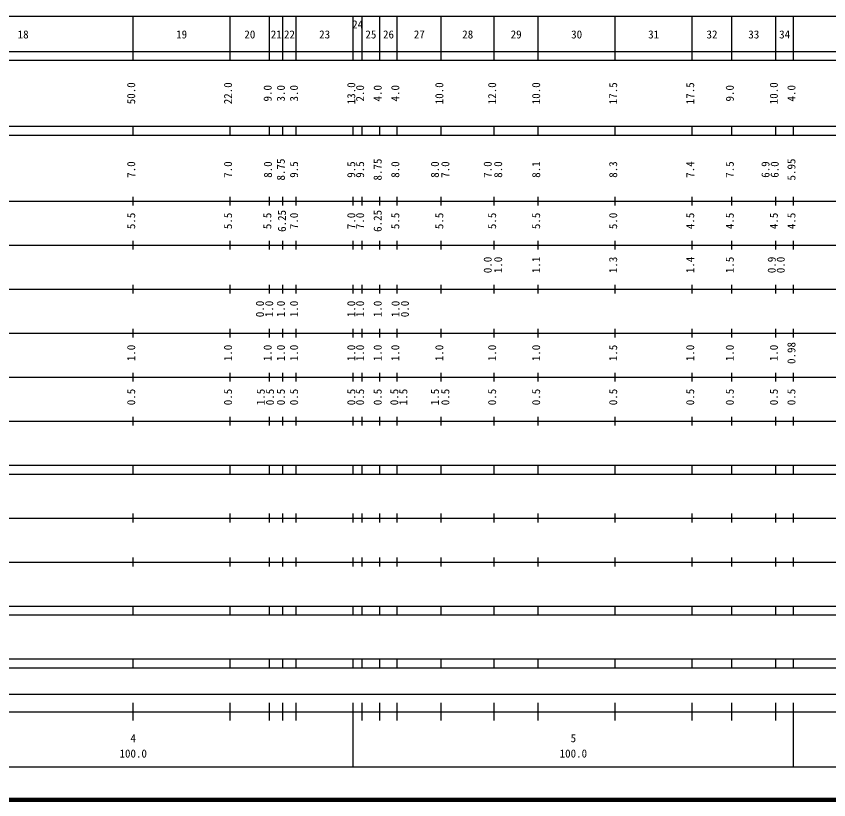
# Model space of a CAD drawing. Units: millimetres on the paper, enlarged 1000 times. Extents: x 40000 to 680000, y 20000 to 380000.
# Drawn here: x 291428 to 476024, y 20000 to 198000 of the extents above; entities that cross this region are included whole.
import ezdxf
from ezdxf.enums import TextEntityAlignment as Align

# ---------------------------------------------------------------- set-up
doc = ezdxf.new("R2010")
doc.units = ezdxf.units.MM
doc.header["$LTSCALE"] = 1000
doc.layers.add('M-TTL', color=2, linetype='Continuous', lineweight=140)
doc.layers.add('M-TTL-BAND', color=7, linetype='Continuous', lineweight=25)
doc.styles.add('ＭＳ ゴシック', font='')
doc.styles.get('ＭＳ ゴシック').set_extended_font_data('MS Gothic')

msp = doc.modelspace()

# ---------------------------------------------------------------- linework, layer by layer
at = {"layer": 'M-TTL'}
msp.add_line((40000, 20000), (680000, 20000), dxfattribs=at)
at = {"layer": 'M-TTL-BAND'}
for p, q in [((68000, 198000), (579000, 198000)), ((318000, 188000), (318000, 198000)), ((340000, 188000), (340000, 198000)), ((349000, 188000), (349000, 198000)), ((352000, 188000), (352000, 198000)), ((355000, 188000), (355000, 198000)), ((368000, 188000), (368000, 198000)), ((370000, 188000), (370000, 198000)), ((374000, 188000), (374000, 198000)), ((378000, 188000), (378000, 198000)), ((388000, 188000), (388000, 198000)), ((400000, 188000), (400000, 198000)), ((410000, 188000), (410000, 198000)), ((427500, 188000), (427500, 198000)), ((445000, 188000), (445000, 198000)), ((454000, 188000), (454000, 198000)), ((464000, 188000), (464000, 198000)), ((468000, 188000), (468000, 198000)), ((40000, 190000), (579000, 190000)), ((40000, 188000), (579000, 188000)), ((40000, 173000), (579000, 173000)), ((318000, 171000), (318000, 173000)), ((340000, 171000), (340000, 173000)), ((349000, 171000), (349000, 173000)), ((352000, 171000), (352000, 173000)), ((355000, 171000), (355000, 173000)), ((368000, 171000), (368000, 173000)), ((370000, 171000), (370000, 173000)), ((374000, 171000), (374000, 173000)), ((378000, 171000), (378000, 173000)), ((388000, 171000), (388000, 173000)), ((400000, 171000), (400000, 173000)), ((410000, 171000), (410000, 173000)), ((427500, 171000), (427500, 173000)), ((445000, 171000), (445000, 173000)), ((454000, 171000), (454000, 173000)), ((464000, 171000), (464000, 173000)), ((468000, 171000), (468000, 173000)), ((40000, 171000), (579000, 171000)), ((318000, 155000), (318000, 157000)), ((340000, 155000), (340000, 157000)), ((349000, 155000), (349000, 157000)), ((352000, 155000), (352000, 157000)), ((355000, 155000), (355000, 157000)), ((368000, 155000), (368000, 157000)), ((370000, 155000), (370000, 157000)), ((374000, 155000), (374000, 157000)), ((378000, 155000), (378000, 157000)), ((388000, 155000), (388000, 157000)), ((400000, 155000), (400000, 157000)), ((410000, 155000), (410000, 157000)), ((427500, 155000), (427500, 157000)), ((445000, 155000), (445000, 157000)), ((454000, 155000), (454000, 157000)), ((464000, 155000), (464000, 157000)), ((468000, 155000), (468000, 157000)), ((40000, 156000), (579000, 156000)), ((46000, 146000), (579000, 146000)), ((318000, 145000), (318000, 147000)), ((340000, 145000), (340000, 147000)), ((349000, 145000), (349000, 147000)), ((352000, 145000), (352000, 147000)), ((355000, 145000), (355000, 147000)), ((368000, 145000), (368000, 147000)), ((370000, 145000), (370000, 147000)), ((374000, 145000), (374000, 147000)), ((378000, 145000), (378000, 147000)), ((388000, 145000), (388000, 147000)), ((400000, 145000), (400000, 147000)), ((410000, 145000), (410000, 147000)), ((427500, 145000), (427500, 147000)), ((445000, 145000), (445000, 147000)), ((454000, 145000), (454000, 147000)), ((464000, 145000), (464000, 147000)), ((468000, 145000), (468000, 147000)), ((318000, 135000), (318000, 137000)), ((340000, 135000), (340000, 137000)), ((349000, 135000), (349000, 137000)), ((352000, 135000), (352000, 137000)), ((355000, 135000), (355000, 137000)), ((368000, 135000), (368000, 137000)), ((370000, 135000), (370000, 137000)), ((374000, 135000), (374000, 137000)), ((378000, 135000), (378000, 137000)), ((388000, 135000), (388000, 137000)), ((400000, 135000), (400000, 137000)), ((410000, 135000), (410000, 137000)), ((427500, 135000), (427500, 137000)), ((445000, 135000), (445000, 137000)), ((454000, 135000), (454000, 137000)), ((464000, 135000), (464000, 137000)), ((468000, 135000), (468000, 137000)), ((52000, 136000), (579000, 136000)), ((46000, 126000), (579000, 126000)), ((318000, 125000), (318000, 127000)), ((340000, 125000), (340000, 127000)), ((349000, 125000), (349000, 127000)), ((352000, 125000), (352000, 127000)), ((355000, 125000), (355000, 127000)), ((368000, 125000), (368000, 127000)), ((370000, 125000), (370000, 127000)), ((374000, 125000), (374000, 127000)), ((378000, 125000), (378000, 127000)), ((388000, 125000), (388000, 127000)), ((400000, 125000), (400000, 127000)), ((410000, 125000), (410000, 127000)), ((427500, 125000), (427500, 127000)), ((445000, 125000), (445000, 127000)), ((454000, 125000), (454000, 127000)), ((464000, 125000), (464000, 127000)), ((468000, 125000), (468000, 127000)), ((318000, 115000), (318000, 117000)), ((340000, 115000), (340000, 117000)), ((349000, 115000), (349000, 117000)), ((352000, 115000), (352000, 117000)), ((355000, 115000), (355000, 117000)), ((368000, 115000), (368000, 117000)), ((370000, 115000), (370000, 117000)), ((374000, 115000), (374000, 117000)), ((378000, 115000), (378000, 117000)), ((388000, 115000), (388000, 117000)), ((400000, 115000), (400000, 117000)), ((410000, 115000), (410000, 117000)), ((427500, 115000), (427500, 117000)), ((445000, 115000), (445000, 117000)), ((454000, 115000), (454000, 117000)), ((464000, 115000), (464000, 117000)), ((468000, 115000), (468000, 117000)), ((52000, 116000), (579000, 116000)), ((46000, 106000), (579000, 106000)), ((318000, 105000), (318000, 107000)), ((340000, 105000), (340000, 107000)), ((349000, 105000), (349000, 107000)), ((352000, 105000), (352000, 107000)), ((355000, 105000), (355000, 107000)), ((368000, 105000), (368000, 107000)), ((370000, 105000), (370000, 107000)), ((374000, 105000), (374000, 107000)), ((378000, 105000), (378000, 107000)), ((388000, 105000), (388000, 107000)), ((400000, 105000), (400000, 107000)), ((410000, 105000), (410000, 107000)), ((427500, 105000), (427500, 107000)), ((445000, 105000), (445000, 107000)), ((454000, 105000), (454000, 107000)), ((464000, 105000), (464000, 107000)), ((468000, 105000), (468000, 107000)), ((40000, 96000), (579000, 96000)), ((318000, 94000), (318000, 96000)), ((340000, 94000), (340000, 96000)), ((349000, 94000), (349000, 96000)), ((352000, 94000), (352000, 96000)), ((355000, 94000), (355000, 96000)), ((368000, 94000), (368000, 96000)), ((370000, 94000), (370000, 96000)), ((374000, 94000), (374000, 96000)), ((378000, 94000), (378000, 96000)), ((388000, 94000), (388000, 96000)), ((400000, 94000), (400000, 96000)), ((410000, 94000), (410000, 96000)), ((427500, 94000), (427500, 96000)), ((445000, 94000), (445000, 96000)), ((454000, 94000), (454000, 96000)), ((464000, 94000), (464000, 96000)), ((468000, 94000), (468000, 96000)), ((40000, 94000), (579000, 94000)), ((318000, 83000), (318000, 85000)), ((340000, 83000), (340000, 85000)), ((349000, 83000), (349000, 85000)), ((352000, 83000), (352000, 85000)), ((355000, 83000), (355000, 85000)), ((368000, 83000), (368000, 85000)), ((370000, 83000), (370000, 85000)), ((374000, 83000), (374000, 85000)), ((378000, 83000), (378000, 85000)), ((388000, 83000), (388000, 85000)), ((400000, 83000), (400000, 85000)), ((410000, 83000), (410000, 85000)), ((427500, 83000), (427500, 85000)), ((445000, 83000), (445000, 85000)), ((454000, 83000), (454000, 85000)), ((464000, 83000), (464000, 85000)), ((468000, 83000), (468000, 85000)), ((49000, 84000), (579000, 84000)), ((40000, 74000), (579000, 74000)), ((318000, 73000), (318000, 75000)), ((340000, 73000), (340000, 75000)), ((349000, 73000), (349000, 75000)), ((352000, 73000), (352000, 75000)), ((355000, 73000), (355000, 75000)), ((368000, 73000), (368000, 75000)), ((370000, 73000), (370000, 75000)), ((374000, 73000), (374000, 75000)), ((378000, 73000), (378000, 75000)), ((388000, 73000), (388000, 75000)), ((400000, 73000), (400000, 75000)), ((410000, 73000), (410000, 75000)), ((427500, 73000), (427500, 75000)), ((445000, 73000), (445000, 75000)), ((454000, 73000), (454000, 75000)), ((464000, 73000), (464000, 75000)), ((468000, 73000), (468000, 75000)), ((40000, 64000), (579000, 64000)), ((318000, 62000), (318000, 64000)), ((340000, 62000), (340000, 64000)), ((349000, 62000), (349000, 64000)), ((352000, 62000), (352000, 64000)), ((355000, 62000), (355000, 64000)), ((368000, 62000), (368000, 64000)), ((370000, 62000), (370000, 64000)), ((374000, 62000), (374000, 64000)), ((378000, 62000), (378000, 64000)), ((388000, 62000), (388000, 64000)), ((400000, 62000), (400000, 64000)), ((410000, 62000), (410000, 64000)), ((427500, 62000), (427500, 64000)), ((445000, 62000), (445000, 64000)), ((454000, 62000), (454000, 64000)), ((464000, 62000), (464000, 64000)), ((468000, 62000), (468000, 64000)), ((40000, 62000), (579000, 62000)), ((40000, 52000), (579000, 52000)), ((318000, 50000), (318000, 52000)), ((340000, 50000), (340000, 52000)), ((349000, 50000), (349000, 52000)), ((352000, 50000), (352000, 52000)), ((355000, 50000), (355000, 52000)), ((368000, 50000), (368000, 52000)), ((370000, 50000), (370000, 52000)), ((374000, 50000), (374000, 52000)), ((378000, 50000), (378000, 52000)), ((388000, 50000), (388000, 52000)), ((400000, 50000), (400000, 52000)), ((410000, 50000), (410000, 52000)), ((427500, 50000), (427500, 52000)), ((445000, 50000), (445000, 52000)), ((454000, 50000), (454000, 52000)), ((464000, 50000), (464000, 52000)), ((468000, 50000), (468000, 52000)), ((40000, 50000), (579000, 50000)), ((125500, 44000), (565000, 44000)), ((318000, 38000), (318000, 42000)), ((340000, 38000), (340000, 42000)), ((349000, 38000), (349000, 42000)), ((352000, 38000), (352000, 42000)), ((355000, 38000), (355000, 42000)), ((368000, 27500), (368000, 42000)), ((370000, 38000), (370000, 42000)), ((374000, 38000), (374000, 42000)), ((378000, 38000), (378000, 42000)), ((388000, 38000), (388000, 42000)), ((400000, 38000), (400000, 42000)), ((410000, 38000), (410000, 42000)), ((427500, 38000), (427500, 42000)), ((445000, 38000), (445000, 42000)), ((454000, 38000), (454000, 42000)), ((464000, 38000), (464000, 42000)), ((468000, 27500), (468000, 42000)), ((40000, 40000), (579000, 40000)), ((68000, 27500), (579000, 27500))]:
    msp.add_line(p, q, dxfattribs=at)

# ---------------------------------------------------------------- texts
at = {"layer": 'M-TTL-BAND', "style": 'ＭＳ ゴシック'}
for s, p in [('24', (369000, 194684)), ('18', (293000, 192405)), ('19', (329000, 192405)), ('20', (344500, 192405)), ('21', (350500, 192405)), ('22', (353500, 192405)), ('23', (361500, 192405)), ('25', (372000, 192405)), ('26', (376000, 192405)), ('27', (383000, 192405)), ('28', (394000, 192405)), ('29', (405000, 192405)), ('30', (418750, 192405)), ('31', (436250, 192405)), ('32', (449500, 192405)), ('33', (459000, 192405)), ('34', (466000, 192405)), ('4', (318000, 32523)), ('5', (418000, 32523)), ('100.0', (318000, 29033)), ('100.0', (418000, 29033))]:
    msp.add_text(s, height=1833, dxfattribs=at).set_placement(p, align=Align.BOTTOM_CENTER)
for s, p in [('50.0', (319000, 180500)), ('22.0', (341000, 180500)), ('13.0', (369000, 180500)), ('10.0', (389000, 180500)), ('12.0', (401000, 180500)), ('10.0', (411000, 180500)), ('17.5', (428500, 180500)), ('17.5', (446000, 180500)), ('10.0', (465000, 180500)), ('9.0', (350000, 180500)), ('3.0', (353000, 180500)), ('3.0', (356000, 180500)), ('2.0', (371000, 180500)), ('4.0', (375000, 180500)), ('4.0', (379000, 180500)), ('9.0', (455000, 180500)), ('4.0', (469000, 180500)), ('7.0', (319000, 163174)), ('7.0', (341000, 163174)), ('8.0', (350071, 163174)), ('8.75', (353000, 163174)), ('9.5', (356000, 163174)), ('9.5', (369000, 163174)), ('9.5', (371000, 163174)), ('8.75', (375000, 163174)), ('8.0', (379000, 163174)), ('8.0', (388000, 163174)), ('7.0', (390370, 163174)), ('7.0', (400000, 163174)), ('8.0', (402370, 163174)), ('8.1', (411000, 163174)), ('8.3', (428500, 163174)), ('7.4', (446000, 163174)), ('7.5', (455000, 163174)), ('6.9', (463105, 163174)), ('6.0', (465193, 163174)), ('5.95', (469000, 163174)), ('5.5', (319000, 151500)), ('5.5', (341000, 151500)), ('5.5', (349928, 151500)), ('6.25', (353252, 151500)), ('7.0', (356000, 151500)), ('7.0', (369000, 151500)), ('7.0', (371000, 151500)), ('6.25', (375000, 151500)), ('5.5', (379000, 151500)), ('5.5', (389000, 151500)), ('5.5', (401000, 151500)), ('5.5', (411000, 151500)), ('5.0', (428500, 151500)), ('4.5', (446000, 151500)), ('4.5', (455000, 151500)), ('4.5', (465000, 151500)), ('4.5', (469000, 151500)), ('0.0', (400000, 141500)), ('1.0', (402370, 141500)), ('1.1', (411000, 141500)), ('1.3', (428500, 141500)), ('1.4', (446000, 141500)), ('1.5', (455000, 141500)), ('0.9', (464524, 141500)), ('0.0', (466569, 141500)), ('0.0', (348249, 131500)), ('1.0', (350344, 131500)), ('1.0', (353000, 131500)), ('1.0', (356000, 131500)), ('1.0', (369000, 131500)), ('1.0', (371000, 131500)), ('1.0', (375000, 131500)), ('1.0', (379050, 131500)), ('0.0', (381171, 131500)), ('0.98', (469000, 121500)), ('1.0', (319000, 121500)), ('1.0', (341000, 121500)), ('1.0', (350000, 121500)), ('1.0', (353000, 121500)), ('1.0', (356000, 121500)), ('1.0', (369000, 121500)), ('1.0', (371000, 121500)), ('1.0', (375000, 121500)), ('1.0', (379000, 121500)), ('1.0', (389000, 121500)), ('1.0', (401000, 121500)), ('1.0', (411000, 121500)), ('1.5', (428500, 121500)), ('1.0', (446000, 121500)), ('1.0', (455000, 121500)), ('1.0', (465000, 121500)), ('0.5', (319000, 111500)), ('0.5', (341000, 111500)), ('1.5', (348438, 111500)), ('0.5', (350540, 111500)), ('0.5', (353000, 111500)), ('0.5', (356000, 111500)), ('0.5', (369000, 111500)), ('0.5', (371000, 111500)), ('0.5', (375000, 111500)), ('0.5', (378775, 111500)), ('1.5', (380827, 111500)), ('1.5', (388000, 111500)), ('0.5', (390370, 111500)), ('0.5', (401000, 111500)), ('0.5', (411000, 111500)), ('0.5', (428500, 111500)), ('0.5', (446000, 111500)), ('0.5', (455000, 111500)), ('0.5', (465000, 111500)), ('0.5', (469000, 111500))]:
    msp.add_text(s, height=1833, rotation=90, dxfattribs=at).set_placement(p, align=Align.BOTTOM_CENTER)

doc.saveas('drawing.dxf')
